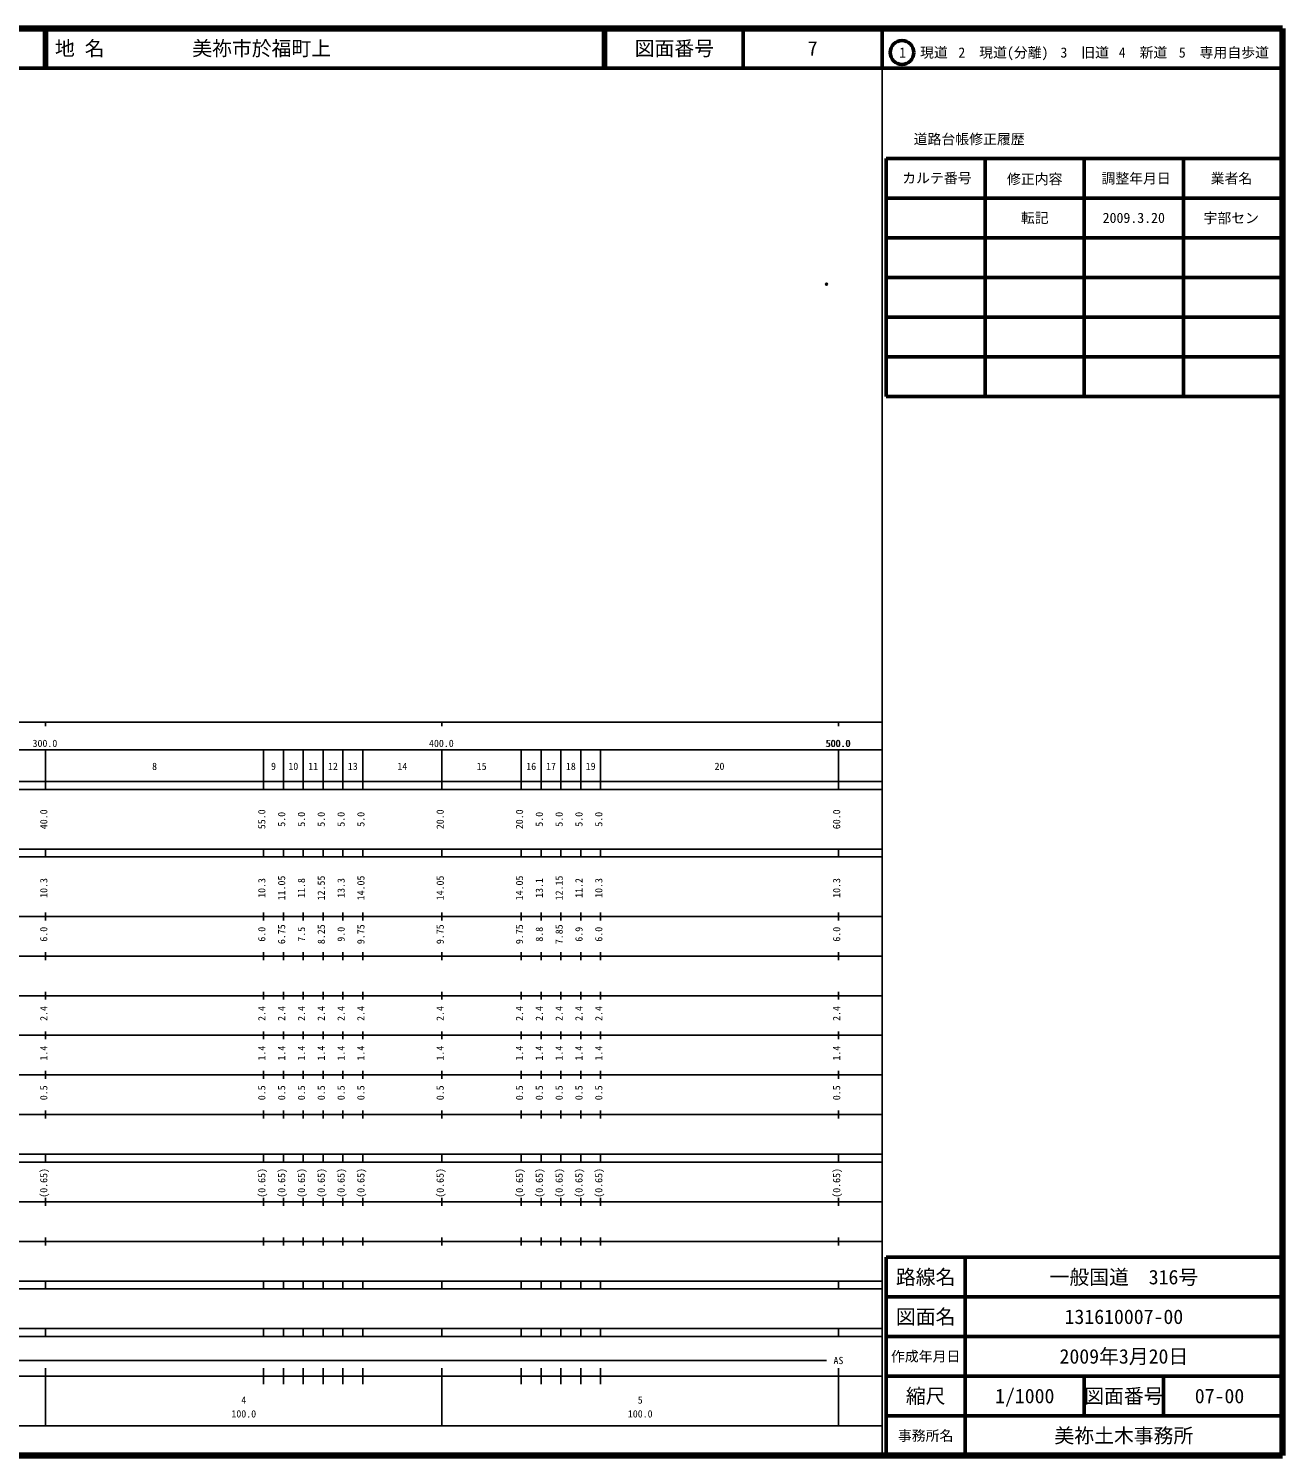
# Model space of a CAD drawing. Units: millimetres on the paper. Extents: x 40 to 680, y 20 to 380.
# Drawn here: x 363.7 to 680, y 20 to 380 of the extents above; entities that cross this region are included whole.
import ezdxf
from ezdxf.enums import TextEntityAlignment as Align

# ---------------------------------------------------------------- set-up
doc = ezdxf.new("R2010")
doc.units = ezdxf.units.MM
doc.header["$PDMODE"] = 32
doc.header["$PDSIZE"] = 0.5
doc.layers.add('M-OTRS', color=6, linetype='Continuous')
doc.layers.add('M-TTL-TXT', color=7, linetype='Continuous')
for name, color, linetype, lineweight in [('M-TTL', 2, 'Continuous', 140), ('M-TTL-BAND', 7, 'Continuous', 25), ('M-TTL-FRAM', 2, 'Continuous', 50), ('M-TTL-LINE', 7, 'Continuous', 50)]:
    doc.layers.add(name, color=color, linetype=linetype, lineweight=lineweight)
doc.styles.add('ＭＳ ゴシック', font='')
doc.styles.get('ＭＳ ゴシック').set_extended_font_data('MS Gothic')

msp = doc.modelspace()

# ---------------------------------------------------------------- linework, layer by layer
at = {"layer": 'M-OTRS'}
msp.add_point((565.02, 315.479), dxfattribs=at)
at = {"layer": 'M-TTL'}
for p, q in [((680, 380), (40, 380)), ((680, 20), (680, 380)), ((40, 20), (680, 20))]:
    msp.add_line(p, q, dxfattribs=at)
at = {"layer": 'M-TTL-BAND'}
for p, q in [((579, 20), (579, 370)), ((40, 205), (579, 205)), ((368, 205), (368, 204)), ((468, 205), (468, 204)), ((568, 205), (568, 204)), ((68, 198), (579, 198)), ((368, 188), (368, 198)), ((423, 188), (423, 198)), ((428, 188), (428, 198)), ((433, 188), (433, 198)), ((438, 188), (438, 198)), ((443, 188), (443, 198)), ((448, 188), (448, 198)), ((468, 188), (468, 198)), ((488, 188), (488, 198)), ((493, 188), (493, 198)), ((498, 188), (498, 198)), ((503, 188), (503, 198)), ((508, 188), (508, 198)), ((568, 188), (568, 198)), ((40, 190), (579, 190)), ((40, 188), (579, 188)), ((40, 173), (579, 173)), ((368, 171), (368, 173)), ((423, 171), (423, 173)), ((428, 171), (428, 173)), ((433, 171), (433, 173)), ((438, 171), (438, 173)), ((443, 171), (443, 173)), ((448, 171), (448, 173)), ((468, 171), (468, 173)), ((488, 171), (488, 173)), ((493, 171), (493, 173)), ((498, 171), (498, 173)), ((503, 171), (503, 173)), ((508, 171), (508, 173)), ((568, 171), (568, 173)), ((40, 171), (579, 171)), ((40, 156), (579, 156)), ((368, 155), (368, 157)), ((423, 155), (423, 157)), ((428, 155), (428, 157)), ((433, 155), (433, 157)), ((438, 155), (438, 157)), ((443, 155), (443, 157)), ((448, 155), (448, 157)), ((468, 155), (468, 157)), ((488, 155), (488, 157)), ((493, 155), (493, 157)), ((498, 155), (498, 157)), ((503, 155), (503, 157)), ((508, 155), (508, 157)), ((568, 155), (568, 157)), ((46, 146), (579, 146)), ((368, 145), (368, 147)), ((423, 145), (423, 147)), ((428, 145), (428, 147)), ((433, 145), (433, 147)), ((438, 145), (438, 147)), ((443, 145), (443, 147)), ((448, 145), (448, 147)), ((468, 145), (468, 147)), ((488, 145), (488, 147)), ((493, 145), (493, 147)), ((498, 145), (498, 147)), ((503, 145), (503, 147)), ((508, 145), (508, 147)), ((568, 145), (568, 147)), ((368, 135), (368, 137)), ((423, 135), (423, 137)), ((428, 135), (428, 137)), ((433, 135), (433, 137)), ((438, 135), (438, 137)), ((443, 135), (443, 137)), ((448, 135), (448, 137)), ((468, 135), (468, 137)), ((488, 135), (488, 137)), ((493, 135), (493, 137)), ((498, 135), (498, 137)), ((503, 135), (503, 137)), ((508, 135), (508, 137)), ((568, 135), (568, 137)), ((52, 136), (579, 136)), ((46, 126), (579, 126)), ((368, 125), (368, 127)), ((423, 125), (423, 127)), ((428, 125), (428, 127)), ((433, 125), (433, 127)), ((438, 125), (438, 127)), ((443, 125), (443, 127)), ((448, 125), (448, 127)), ((468, 125), (468, 127)), ((488, 125), (488, 127)), ((493, 125), (493, 127)), ((498, 125), (498, 127)), ((503, 125), (503, 127)), ((508, 125), (508, 127)), ((568, 125), (568, 127)), ((52, 116), (579, 116)), ((368, 115), (368, 117)), ((423, 115), (423, 117)), ((428, 115), (428, 117)), ((433, 115), (433, 117)), ((438, 115), (438, 117)), ((443, 115), (443, 117)), ((448, 115), (448, 117)), ((468, 115), (468, 117)), ((488, 115), (488, 117)), ((493, 115), (493, 117)), ((498, 115), (498, 117)), ((503, 115), (503, 117)), ((508, 115), (508, 117)), ((568, 115), (568, 117)), ((46, 106), (579, 106)), ((368, 105), (368, 107)), ((423, 105), (423, 107)), ((428, 105), (428, 107)), ((433, 105), (433, 107)), ((438, 105), (438, 107)), ((443, 105), (443, 107)), ((448, 105), (448, 107)), ((468, 105), (468, 107)), ((488, 105), (488, 107)), ((493, 105), (493, 107)), ((498, 105), (498, 107)), ((503, 105), (503, 107)), ((508, 105), (508, 107)), ((568, 105), (568, 107)), ((40, 96), (579, 96)), ((40, 94), (579, 94)), ((368, 94), (368, 96)), ((423, 94), (423, 96)), ((428, 94), (428, 96)), ((433, 94), (433, 96)), ((438, 94), (438, 96)), ((443, 94), (443, 96)), ((448, 94), (448, 96)), ((468, 94), (468, 96)), ((488, 94), (488, 96)), ((493, 94), (493, 96)), ((498, 94), (498, 96)), ((503, 94), (503, 96)), ((508, 94), (508, 96)), ((568, 94), (568, 96)), ((49, 84), (579, 84)), ((368, 83), (368, 85)), ((423, 83), (423, 85)), ((428, 83), (428, 85)), ((433, 83), (433, 85)), ((438, 83), (438, 85)), ((443, 83), (443, 85)), ((448, 83), (448, 85)), ((468, 83), (468, 85)), ((488, 83), (488, 85)), ((493, 83), (493, 85)), ((498, 83), (498, 85)), ((503, 83), (503, 85)), ((508, 83), (508, 85)), ((568, 83), (568, 85)), ((40, 74), (579, 74)), ((368, 73), (368, 75)), ((423, 73), (423, 75)), ((428, 73), (428, 75)), ((433, 73), (433, 75)), ((438, 73), (438, 75)), ((443, 73), (443, 75)), ((448, 73), (448, 75)), ((468, 73), (468, 75)), ((488, 73), (488, 75)), ((493, 73), (493, 75)), ((498, 73), (498, 75)), ((503, 73), (503, 75)), ((508, 73), (508, 75)), ((568, 73), (568, 75)), ((40, 64), (579, 64)), ((40, 62), (579, 62)), ((368, 62), (368, 64)), ((423, 62), (423, 64)), ((428, 62), (428, 64)), ((433, 62), (433, 64)), ((438, 62), (438, 64)), ((443, 62), (443, 64)), ((448, 62), (448, 64)), ((468, 62), (468, 64)), ((488, 62), (488, 64)), ((493, 62), (493, 64)), ((498, 62), (498, 64)), ((503, 62), (503, 64)), ((508, 62), (508, 64)), ((568, 62), (568, 64)), ((40, 52), (579, 52)), ((368, 50), (368, 52)), ((423, 50), (423, 52)), ((428, 50), (428, 52)), ((433, 50), (433, 52)), ((438, 50), (438, 52)), ((443, 50), (443, 52)), ((448, 50), (448, 52)), ((468, 50), (468, 52)), ((488, 50), (488, 52)), ((493, 50), (493, 52)), ((498, 50), (498, 52)), ((503, 50), (503, 52)), ((508, 50), (508, 52)), ((568, 50), (568, 52)), ((40, 50), (579, 50)), ((71, 44), (565, 44)), ((40, 40), (579, 40)), ((368, 27.5), (368, 42)), ((423, 38), (423, 42)), ((428, 38), (428, 42)), ((433, 38), (433, 42)), ((438, 38), (438, 42)), ((443, 38), (443, 42)), ((448, 38), (448, 42)), ((468, 27.5), (468, 42)), ((488, 38), (488, 42)), ((493, 38), (493, 42)), ((498, 38), (498, 42)), ((503, 38), (503, 42)), ((508, 38), (508, 42)), ((568, 27.5), (568, 42)), ((68, 27.5), (579, 27.5))]:
    msp.add_line(p, q, dxfattribs=at)
at = {"layer": 'M-TTL-FRAM'}
for p, q in [((580, 347.197), (580, 287.197)), ((580, 347.197), (680, 347.197)), ((580, 287.197), (680, 287.197)), ((680, 70), (580, 70)), ((580, 70), (580, 20))]:
    msp.add_line(p, q, dxfattribs=at)
at = {"layer": 'M-TTL-LINE'}
for p, q in [((367.75, 380), (367.75, 370)), ((368.25, 380), (368.25, 370)), ((508.747, 380), (508.747, 370)), ((509.247, 380), (509.247, 370)), ((543.997, 380), (543.997, 370)), ((579, 380), (579, 370)), ((40, 370), (680, 370)), ((605, 347.197), (605, 287.197)), ((630, 347.197), (630, 287.197)), ((655, 347.197), (655, 287.197)), ((580, 337.197), (680, 337.197)), ((580, 327.197), (680, 327.197)), ((580, 317.197), (680, 317.197)), ((580, 307.197), (680, 307.197)), ((580, 297.197), (680, 297.197)), ((600, 70), (600, 20)), ((680, 60), (580, 60)), ((680, 50), (580, 50)), ((680, 40), (580, 40)), ((630, 40), (630, 30)), ((650, 40), (650, 30)), ((680, 30), (580, 30))]:
    msp.add_line(p, q, dxfattribs=at)
msp.add_circle((584.031, 373.958), 3, dxfattribs=at)

# ---------------------------------------------------------------- texts
at = {"layer": 'M-TTL-BAND', "style": 'ＭＳ ゴシック'}
for s, p in [('300.0', (367.844, 198.195)), ('400.0', (467.844, 198.195)), ('500.0', (567.844, 198.195)), ('500.0', (568, 198.195)), ('8', (395.5, 192.405)), ('9', (425.5, 192.405)), ('10', (430.5, 192.405)), ('11', (435.5, 192.405)), ('12', (440.5, 192.405)), ('13', (445.5, 192.405)), ('14', (458, 192.405)), ('15', (478, 192.405)), ('16', (490.5, 192.405)), ('17', (495.5, 192.405)), ('18', (500.5, 192.405)), ('19', (505.5, 192.405)), ('20', (538, 192.405)), ('AS', (568, 42.5)), ('4', (418, 32.523)), ('5', (518, 32.523)), ('100.0', (418, 29.033)), ('100.0', (518, 29.033))]:
    msp.add_text(s, height=1.833, dxfattribs=at).set_placement(p, align=Align.BOTTOM_CENTER)
for s, p in [('40.0', (369, 180.5)), ('55.0', (424, 180.5)), ('5.0', (429, 180.5)), ('5.0', (434, 180.5)), ('5.0', (439, 180.5)), ('5.0', (444, 180.5)), ('5.0', (449, 180.5)), ('20.0', (469, 180.5)), ('20.0', (489, 180.5)), ('5.0', (494, 180.5)), ('5.0', (499, 180.5)), ('5.0', (504, 180.5)), ('5.0', (509, 180.5)), ('60.0', (569, 180.5)), ('11.05', (429, 163.174)), ('12.55', (439, 163.174)), ('14.05', (449, 163.174)), ('14.05', (469, 163.174)), ('14.05', (489, 163.174)), ('12.15', (499, 163.174)), ('10.3', (369, 163.174)), ('10.3', (424, 163.174)), ('11.8', (434, 163.174)), ('13.3', (444, 163.174)), ('13.1', (494, 163.174)), ('11.2', (504, 163.174)), ('10.3', (509, 163.174)), ('10.3', (569, 163.174)), ('6.0', (369, 151.5)), ('6.0', (424, 151.5)), ('6.75', (429, 151.5)), ('7.5', (434, 151.5)), ('8.25', (439, 151.5)), ('9.0', (444, 151.5)), ('9.75', (449, 151.5)), ('9.75', (469, 151.5)), ('9.75', (489, 151.5)), ('8.8', (494, 151.5)), ('7.85', (499, 151.5)), ('6.9', (504, 151.5)), ('6.0', (509, 151.5)), ('6.0', (569, 151.5)), ('2.4', (369, 131.5)), ('2.4', (424, 131.5)), ('2.4', (429, 131.5)), ('2.4', (434, 131.5)), ('2.4', (439, 131.5)), ('2.4', (444, 131.5)), ('2.4', (449, 131.5)), ('2.4', (469, 131.5)), ('2.4', (489, 131.5)), ('2.4', (494, 131.5)), ('2.4', (499, 131.5)), ('2.4', (504, 131.5)), ('2.4', (509, 131.5)), ('2.4', (569, 131.5)), ('1.4', (369, 121.5)), ('1.4', (424, 121.5)), ('1.4', (429, 121.5)), ('1.4', (434, 121.5)), ('1.4', (439, 121.5)), ('1.4', (444, 121.5)), ('1.4', (449, 121.5)), ('1.4', (469, 121.5)), ('1.4', (489, 121.5)), ('1.4', (494, 121.5)), ('1.4', (499, 121.5)), ('1.4', (504, 121.5)), ('1.4', (509, 121.5)), ('1.4', (569, 121.5)), ('0.5', (369, 111.5)), ('0.5', (424, 111.5)), ('0.5', (429, 111.5)), ('0.5', (434, 111.5)), ('0.5', (439, 111.5)), ('0.5', (444, 111.5)), ('0.5', (449, 111.5)), ('0.5', (469, 111.5)), ('0.5', (489, 111.5)), ('0.5', (494, 111.5)), ('0.5', (499, 111.5)), ('0.5', (504, 111.5)), ('0.5', (509, 111.5)), ('0.5', (569, 111.5)), ('(0.65)', (369, 88.764)), ('(0.65)', (424, 88.764)), ('(0.65)', (429, 88.764)), ('(0.65)', (434, 88.764)), ('(0.65)', (439, 88.764)), ('(0.65)', (444, 88.764)), ('(0.65)', (449, 88.764)), ('(0.65)', (469, 88.764)), ('(0.65)', (489, 88.764)), ('(0.65)', (494, 88.764)), ('(0.65)', (499, 88.764)), ('(0.65)', (504, 88.764)), ('(0.65)', (509, 88.764)), ('(0.65)', (569, 88.764))]:
    msp.add_text(s, height=1.833, rotation=90, dxfattribs=at).set_placement(p, align=Align.BOTTOM_CENTER)
at = {"layer": 'M-TTL-TXT', "style": 'ＭＳ ゴシック'}
for s, p in [('地 名', (370.38, 375)), ('美祢市於福町上', (405.024, 375))]:
    msp.add_text(s, height=3.666, dxfattribs=at).set_placement(p, align=Align.MIDDLE_LEFT)
for s, height, p in [('図面番号', 3.666, (526.622, 375)), ('7', 3.666, (561.497, 375)), ('1\u3000現道', 2.566, (589.448, 373.958)), ('2\u3000現道(分離)', 2.566, (609.619, 373.958)), ('3\u3000旧道', 2.566, (630.121, 373.958)), ('4\u3000新道', 2.566, (644.824, 373.958)), ('5\u3000専用自歩道', 2.566, (665.228, 373.958)), ('道路台帳修正履歴', 2.566, (600.968, 352.113)), ('カルテ番号', 2.566, (592.839, 342.277)), ('修正内容', 2.566, (617.509, 342.023)), ('調整年月日', 2.566, (643.089, 342.197)), ('業者名', 2.566, (667.134, 342.197)), ('転記', 2.566, (617.5, 332.245)), ('2009.3.20', 2.566, (642.5, 332.245)), ('宇部セン', 2.566, (667.077, 332.189)), ('路線名', 3.666, (590, 65)), ('路線名', 3.666, (590, 65)), ('一般国道\u3000316号', 3.666, (640, 65)), ('図面名', 3.666, (590, 55)), ('図面名', 3.666, (590, 55)), ('131610007-00', 3.666, (640, 55)), ('2009年3月20日', 3.666, (640, 45)), ('作成年月日', 2.566, (590, 45)), ('作成年月日', 2.566, (590, 45)), ('縮尺', 3.666, (590, 35)), ('縮尺', 3.666, (590, 35)), ('1/1000', 3.666, (615, 35)), ('図面番号', 3.666, (640, 35)), ('図面番号', 3.666, (640, 35)), ('07-00', 3.666, (664.125, 35)), ('事務所名', 2.566, (590, 25)), ('事務所名', 2.566, (590, 25)), ('美祢土木事務所', 3.666, (640, 25))]:
    msp.add_text(s, height=height, dxfattribs=at).set_placement(p, align=Align.MIDDLE_CENTER)

doc.saveas('drawing.dxf')
